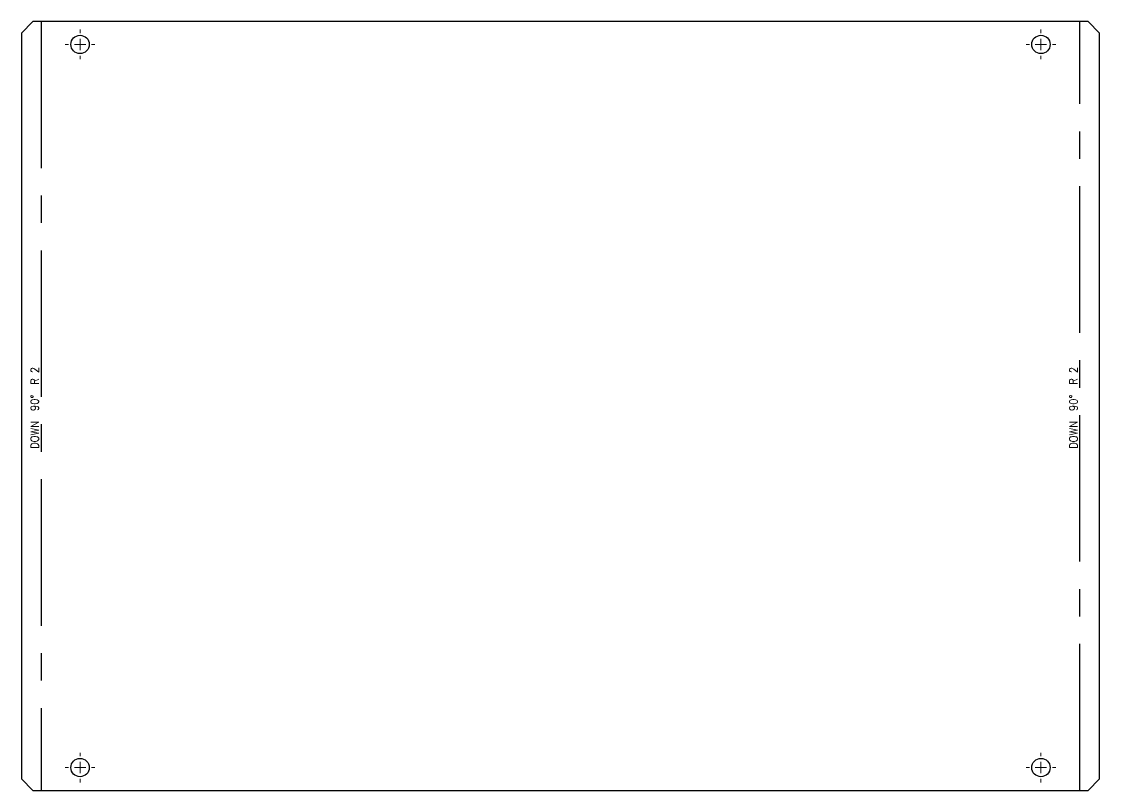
# Model space of a CAD drawing. Header units: millimetres. Extents: x 15 to 1014, y -55 to 292.
# Drawn here: x 542.9 to 1014.1, y -55 to 281 of the extents above; entities that cross this region are included whole.
import ezdxf

# ---------------------------------------------------------------- set-up
doc = ezdxf.new("R2010")
doc.units = ezdxf.units.MM
doc.linetypes.add('CENTERX2', pattern=[100, 64, -12, 12, -12])
doc.layers.get('0').update_dxf_attribs({"true_color": 0xffffff})
doc.styles.add('textstyle85', font='standard')
doc.styles.add('textstyle86', font='standard')

# ---------------------------------------------------------------- blocks, each defined once
blk = doc.blocks.new('SW_CENTERMARKSYMBOL_5')
at = {"color": 0, "linetype": 'Continuous', "lineweight": 0}
for p, q in [((0, 5), (0, 6.5)), ((-5, 0), (-6.5, 0)), ((0, 0), (-2.5, 0)), ((0, 0), (0, 2.5)), ((0, 0), (0, -2.5)), ((0, 0), (2.5, 0)), ((5, 0), (6.5, 0)), ((0, -5), (0, -6.5))]:
    blk.add_line(p, q, dxfattribs=at)
blk = doc.blocks.new('SW_CENTERMARKSYMBOL_6')
at = {"color": 0, "linetype": 'Continuous', "lineweight": 0}
for p, q in [((0, 5), (0, 6.5)), ((-5, 0), (-6.5, 0)), ((0, 0), (-2.5, 0)), ((0, 0), (0, 2.5)), ((0, 0), (0, -2.5)), ((0, 0), (2.5, 0)), ((5, 0), (6.5, 0)), ((0, -5), (0, -6.5))]:
    blk.add_line(p, q, dxfattribs=at)
blk = doc.blocks.new('SW_CENTERMARKSYMBOL_7')
at = {"color": 0, "linetype": 'Continuous', "lineweight": 0}
for p, q in [((0, 5), (0, 6.5)), ((-5, 0), (-6.5, 0)), ((0, 0), (-2.5, 0)), ((0, 0), (0, 2.5)), ((0, 0), (0, -2.5)), ((0, 0), (2.5, 0)), ((5, 0), (6.5, 0)), ((0, -5), (0, -6.5))]:
    blk.add_line(p, q, dxfattribs=at)
blk = doc.blocks.new('SW_CENTERMARKSYMBOL_8')
at = {"color": 0, "linetype": 'Continuous', "lineweight": 0}
for p, q in [((0, 5), (0, 6.5)), ((-5, 0), (-6.5, 0)), ((0, 0), (-2.5, 0)), ((0, 0), (0, 2.5)), ((0, 0), (0, -2.5)), ((0, 0), (2.5, 0)), ((5, 0), (6.5, 0)), ((0, -5), (0, -6.5))]:
    blk.add_line(p, q, dxfattribs=at)
blk = doc.blocks.new('SW_CENTERMARKSYMBOL_9')
at = {"color": 0, "linetype": 'Continuous', "lineweight": 0}
for p, q in [((0, 5), (0, 6.5)), ((-5, 0), (-6.5, 0)), ((0, 0), (-2.5, 0)), ((0, 0), (0, 2.5)), ((0, 0), (0, -2.5)), ((0, 0), (2.5, 0)), ((5, 0), (6.5, 0)), ((0, -5), (0, -6.5))]:
    blk.add_line(p, q, dxfattribs=at)
blk = doc.blocks.new('SW_CENTERMARKSYMBOL_10')
at = {"color": 0, "linetype": 'Continuous', "lineweight": 0}
for p, q in [((0, 5), (0, 6.5)), ((-5, 0), (-6.5, 0)), ((0, 0), (-2.5, 0)), ((0, 0), (0, 2.5)), ((0, 0), (0, -2.5)), ((0, 0), (2.5, 0)), ((5, 0), (6.5, 0)), ((0, -5), (0, -6.5))]:
    blk.add_line(p, q, dxfattribs=at)
blk = doc.blocks.new('SW_CENTERMARKSYMBOL_11')
at = {"color": 0, "linetype": 'Continuous', "lineweight": 0}
for p, q in [((0, 5), (0, 6.5)), ((-5, 0), (-6.5, 0)), ((0, 0), (-2.5, 0)), ((0, 0), (0, 2.5)), ((0, 0), (0, -2.5)), ((0, 0), (2.5, 0)), ((5, 0), (6.5, 0)), ((0, -5), (0, -6.5))]:
    blk.add_line(p, q, dxfattribs=at)
blk = doc.blocks.new('SW_CENTERMARKSYMBOL_12')
at = {"color": 0, "linetype": 'Continuous', "lineweight": 0}
for p, q in [((0, 5), (0, 6.5)), ((-5, 0), (-6.5, 0)), ((0, 0), (-2.5, 0)), ((0, 0), (0, 2.5)), ((0, 0), (0, -2.5)), ((0, 0), (2.5, 0)), ((5, 0), (6.5, 0)), ((0, -5), (0, -6.5))]:
    blk.add_line(p, q, dxfattribs=at)

msp = doc.modelspace()

# ---------------------------------------------------------------- linework, layer by layer
at = {"color": 7, "linetype": 'Continuous', "lineweight": 30, "true_color": 0xffffff}
for p, q in [((547.911286, 280.985937), (542.911291, 275.985941)), ((1009.079427, 280.985937), (547.911286, 280.985937)), ((1014.079422, 275.985941), (1009.079427, 280.985937)), ((542.911291, 275.985941), (542.911291, -50.014064)), ((1014.079422, -50.014064), (1014.079422, 275.985941)), ((542.911291, -50.014064), (547.911286, -55.014059)), ((1009.079427, -55.014059), (1014.079422, -50.014064)), ((547.911286, -55.014059), (1009.079427, -55.014059))]:
    msp.add_line(p, q, dxfattribs=at)
at = {"color": 7, "linetype": 'CENTERX2', "true_color": 0xffffff}
for p, q in [((551.453321, 280.985939), (551.453321, -55.014061)), ((1005.537392, -55.014061), (1005.537392, 280.985939))]:
    msp.add_line(p, q, dxfattribs=at)
at = {"color": 7, "linetype": 'Continuous', "lineweight": 30, "true_color": 0xffffff}
for centre in [(568.495356, 270.985939), (988.495356, 270.985939), (568.495356, -45.014061), (988.495356, -45.014061)]:
    msp.add_circle(centre, 4, dxfattribs=at)

# ---------------------------------------------------------------- block references
at = {"color": 7, "linetype": 'Continuous', "lineweight": 0, "true_color": 0xffffff}
for name, p in [('SW_CENTERMARKSYMBOL_8', (568.495356, 270.985939)), ('SW_CENTERMARKSYMBOL_12', (568.495356, 270.985939)), ('SW_CENTERMARKSYMBOL_5', (988.495356, 270.985939)), ('SW_CENTERMARKSYMBOL_9', (988.495356, 270.985939)), ('SW_CENTERMARKSYMBOL_7', (568.495356, -45.014061)), ('SW_CENTERMARKSYMBOL_11', (568.495356, -45.014061)), ('SW_CENTERMARKSYMBOL_6', (988.495356, -45.014061)), ('SW_CENTERMARKSYMBOL_10', (988.495356, -45.014061))]:
    msp.add_blockref(name, p, dxfattribs=at)

# ---------------------------------------------------------------- texts
at = {"color": 7, "linetype": 'Continuous', "lineweight": 0, "true_color": 0xffffff, "char_height": 3.5, "attachment_point": 2, "rotation": 90}
for insert, style in [((546.90753, 112.155905), 'textstyle85'), ((1000.991601, 112.155905), 'textstyle86')]:
    msp.add_mtext('DOWN  90°  R 2', dxfattribs=dict(at, insert=insert, style=style))

doc.saveas('drawing.dxf')
